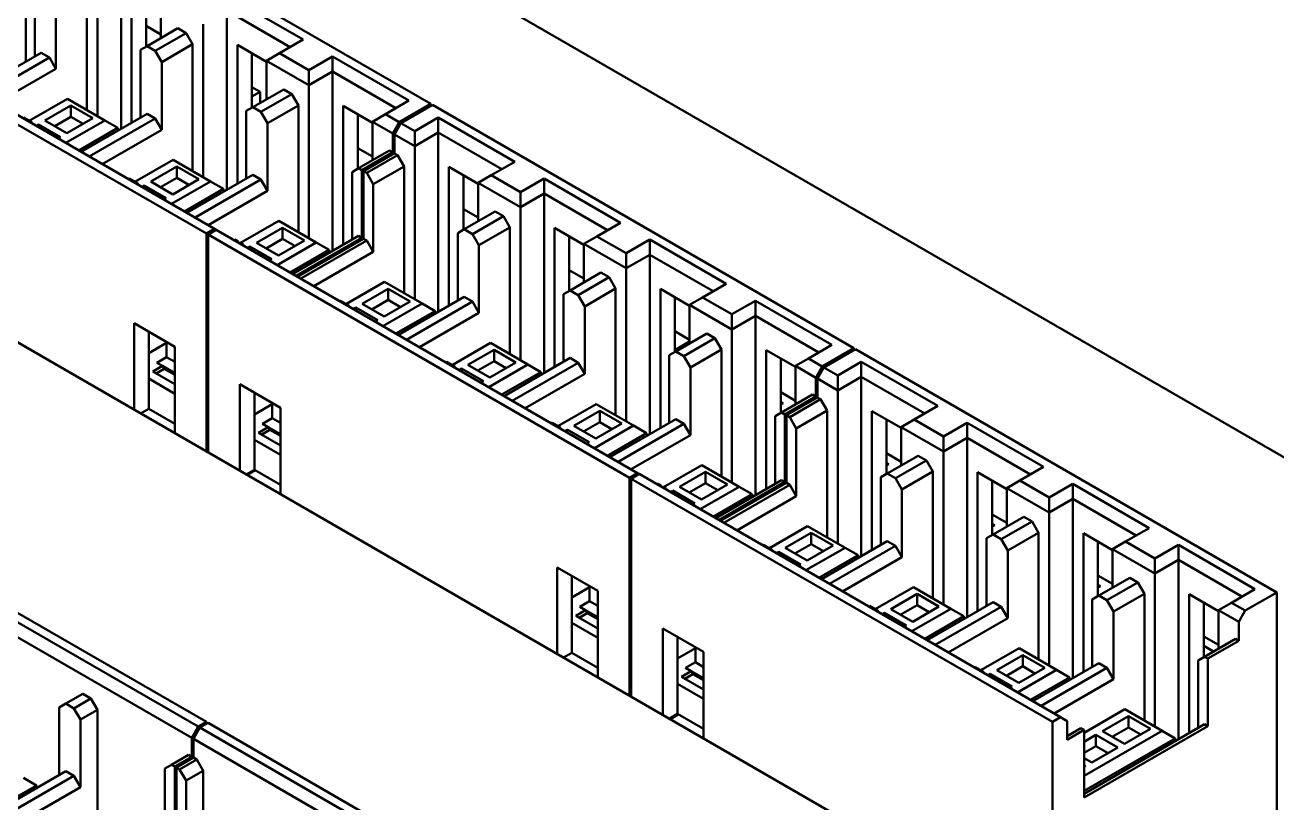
# Model space of a CAD drawing. Header units: millimetres. Extents: x 1021 to 2778, y -197 to 600.
# Drawn here: x 1664.9 to 1719.3, y 427.8 to 461.6 of the extents above; entities that cross this region are included whole.
import ezdxf

# ---------------------------------------------------------------- set-up
doc = ezdxf.new("R2010")
doc.units = ezdxf.units.MM
doc.header["$LTSCALE"] = 2
doc.layers.add('외형선(ISO)', color=7, linetype='Continuous', lineweight=50)

msp = doc.modelspace()

# ---------------------------------------------------------------- linework, layer by layer
at = {"layer": '외형선(ISO)'}
for p, q in [((1607.0537, 507.8347), (1769.6882, 413.9376)), ((1664.2586, 468.7653), (1682.5727, 458.1917)), ((1709.7256, 421.776), (1632.6509, 466.275)), ((1664.9657, 466.0709), (1664.9657, 460.0288)), ((1669.1023, 464.9074), (1669.1023, 457.1098)), ((1668.077, 464.3154), (1668.077, 457.661)), ((1672.8146, 452.5579), (1654.5005, 463.1315)), ((1673.1681, 452.762), (1654.8541, 463.3356)), ((1665.3546, 460.2534), (1665.3546, 463.1927)), ((1667.6174, 463.4377), (1667.6174, 457.9263)), ((1669.5619, 463.4173), (1669.5619, 457.3752)), ((1670.1983, 460.682), (1670.1983, 463.0499)), ((1666.2739, 462.662), (1666.2739, 459.7226)), ((1670.8347, 462.7233), (1670.8347, 461.0494)), ((1673.6985, 462.907), (1677.0219, 460.9882)), ((1676.4562, 460.6616), (1673.6985, 462.2538)), ((1673.6985, 462.2538), (1673.6985, 454.4562)), ((1670.1983, 461.5802), (1670.8347, 461.2127)), ((1671.5772, 461.4781), (1670.2337, 460.7024)), ((1671.9307, 461.274), (1671.5772, 461.4781)), ((1672.6732, 461.6618), (1672.6732, 455.0074)), ((1670.5872, 460.4983), (1671.9307, 461.274)), ((1671.9307, 461.274), (1672.2136, 460.7841)), ((1677.0219, 460.9882), (1675.9966, 460.3962)), ((1665.6375, 460.4167), (1662.7737, 458.7632)), ((1665.991, 460.2125), (1665.6375, 460.4167)), ((1670.2337, 460.7024), (1669.9508, 460.5391)), ((1669.9508, 457.5997), (1669.9508, 460.5391)), ((1670.2337, 460.7024), (1670.5872, 460.4983)), ((1670.8701, 460.0084), (1670.5872, 460.4983)), ((1672.2136, 460.7841), (1670.8701, 460.0084)), ((1672.2136, 460.7841), (1672.2136, 455.2727)), ((1674.1581, 460.7637), (1674.1581, 454.7216)), ((1674.1581, 460.7637), (1675.4309, 460.0288)), ((1674.7945, 458.0284), (1674.7945, 460.3962)), ((1675.4309, 460.0696), (1675.9966, 460.3962)), ((1675.9966, 460.3962), (1677.2694, 459.6614)), ((1663.1272, 458.5591), (1665.991, 460.2125)), ((1665.991, 460.2125), (1666.2739, 459.7226)), ((1670.8701, 460.0084), (1670.8701, 457.069)), ((1677.2694, 459.0082), (1675.4309, 460.0696)), ((1675.4309, 460.0696), (1675.4309, 458.3958)), ((1677.2694, 459.6614), (1678.2947, 460.2534)), ((1678.2947, 460.2534), (1681.6181, 458.3346)), ((1678.2947, 459.6002), (1678.2947, 460.2534)), ((1666.2739, 459.7226), (1663.6929, 458.2325)), ((1677.2694, 459.6614), (1677.2694, 459.0082)), ((1678.2947, 459.6002), (1677.2694, 459.0082)), ((1681.0524, 458.008), (1678.2947, 459.6002)), ((1678.2947, 459.6002), (1678.2947, 451.8026)), ((1674.7945, 458.9265), (1675.148, 458.7224)), ((1675.148, 458.7224), (1674.7945, 458.5183)), ((1676.1734, 458.8245), (1674.8299, 458.0488)), ((1675.148, 458.2325), (1675.148, 458.7224)), ((1676.5269, 458.6204), (1676.1734, 458.8245)), ((1677.2694, 459.0082), (1677.2694, 452.3537)), ((1666.7688, 458.4162), (1665.1071, 457.4569)), ((1668.3952, 457.4773), (1666.7688, 458.4162)), ((1675.1834, 457.8447), (1676.5269, 458.6204)), ((1676.5269, 458.6204), (1676.8097, 458.1305)), ((1681.6181, 458.3346), (1680.5928, 457.7426)), ((1682.5727, 458.1917), (1681.1938, 457.3956)), ((1681.2645, 457.3548), (1682.6434, 458.1509)), ((1682.5727, 458.11), (1682.5727, 458.1917)), ((1682.6434, 458.1509), (1700.9574, 447.5772)), ((1665.7966, 457.4671), (1666.9279, 458.1203)), ((1666.9279, 457.6304), (1666.2208, 457.2221)), ((1666.9279, 458.1203), (1667.8825, 457.5691)), ((1666.9279, 458.1203), (1666.9279, 457.6304)), ((1667.4583, 457.3242), (1666.9279, 457.6304)), ((1670.2337, 457.763), (1667.3699, 456.1096)), ((1670.5872, 457.5589), (1670.2337, 457.763)), ((1674.8299, 458.0488), (1674.547, 457.8855)), ((1674.547, 454.9461), (1674.547, 457.8855)), ((1674.8299, 458.0488), (1675.1834, 457.8447)), ((1675.4662, 457.3548), (1675.1834, 457.8447)), ((1676.8097, 458.1305), (1675.4662, 457.3548)), ((1676.8097, 458.1305), (1676.8097, 452.6191)), ((1678.7543, 458.11), (1678.7543, 452.068)), ((1678.7543, 458.11), (1680.0271, 457.3752)), ((1679.3907, 455.3748), (1679.3907, 457.7426)), ((1680.0271, 457.416), (1680.5928, 457.7426)), ((1680.5928, 457.7426), (1681.1938, 457.3956)), ((1665.2132, 457.3956), (1664.8596, 457.5997)), ((1665.1778, 457.3752), (1665.2132, 457.3956)), ((1665.2132, 457.3956), (1665.2486, 457.3344)), ((1665.4077, 457.2425), (1665.5137, 457.3038)), ((1665.5137, 457.3038), (1666.4683, 456.7526)), ((1665.5137, 457.3038), (1665.5137, 457.1813)), ((1666.7512, 456.9159), (1665.7966, 457.4671)), ((1666.6981, 456.4975), (1668.3952, 457.4773)), ((1667.8825, 457.5691), (1666.7512, 456.9159)), ((1668.9609, 457.1507), (1667.2638, 456.1709)), ((1667.7234, 455.9055), (1670.5872, 457.5589)), ((1670.8701, 457.069), (1668.2891, 455.5789)), ((1668.9609, 457.1507), (1668.3952, 457.4773)), ((1668.9609, 457.1507), (1668.9609, 457.0282)), ((1670.5872, 457.5589), (1670.8701, 457.069)), ((1675.4662, 457.3548), (1675.4662, 454.4154)), ((1680.911, 456.9057), (1680.0271, 457.416)), ((1680.0271, 457.416), (1680.0271, 455.7422)), ((1681.1938, 457.3956), (1680.911, 456.9057)), ((1680.9817, 456.8649), (1681.2645, 457.3548)), ((1681.2645, 457.3548), (1681.8656, 457.0078)), ((1681.8656, 457.0078), (1682.8909, 457.5997)), ((1682.8909, 457.5997), (1686.2143, 455.681)), ((1682.8909, 456.9465), (1682.8909, 457.5997)), ((1666.4683, 456.7526), (1666.3622, 456.6914)), ((1680.911, 456.0892), (1680.911, 456.9057)), ((1680.9817, 456.0484), (1680.9817, 456.8649)), ((1681.8656, 456.3546), (1680.9817, 456.8649)), ((1681.8656, 457.0078), (1681.8656, 456.3546)), ((1682.8909, 456.9465), (1681.8656, 456.3546)), ((1685.6486, 455.3544), (1682.8909, 456.9465)), ((1682.8909, 456.9465), (1682.8909, 449.149)), ((1679.3907, 456.2729), (1680.0271, 455.9055)), ((1680.7695, 456.1709), (1679.426, 455.3952)), ((1679.5675, 455.3135), (1680.911, 456.0892)), ((1680.9817, 456.0484), (1679.6382, 455.2727)), ((1680.911, 456.0892), (1680.7695, 456.1709)), ((1681.1231, 455.9667), (1680.9817, 456.0484)), ((1681.8656, 456.3546), (1681.8656, 449.7001)), ((1671.365, 455.7626), (1669.7033, 454.8032)), ((1670.3928, 454.8134), (1671.5241, 455.4666)), ((1672.9914, 454.8236), (1671.365, 455.7626)), ((1671.5241, 455.4666), (1672.4787, 454.9155)), ((1671.5241, 455.4666), (1671.5241, 454.9767)), ((1679.7796, 455.1911), (1681.1231, 455.9667)), ((1681.4059, 455.4768), (1680.0624, 454.7012)), ((1681.1231, 455.9667), (1681.4059, 455.4768)), ((1681.4059, 455.4768), (1681.4059, 449.9655)), ((1683.3505, 455.4564), (1683.3505, 449.4144)), ((1683.3505, 455.4564), (1684.6233, 454.7216)), ((1686.2143, 455.681), (1685.189, 455.089)), ((1669.4558, 454.9461), (1669.4205, 454.9257)), ((1669.8094, 454.742), (1669.4558, 454.9461)), ((1671.5241, 454.9767), (1670.817, 454.5685)), ((1672.4787, 454.9155), (1671.3473, 454.2623)), ((1672.0545, 454.6706), (1671.5241, 454.9767)), ((1674.8299, 455.1094), (1671.9661, 453.456)), ((1672.3196, 453.2519), (1675.1834, 454.9053)), ((1675.1834, 454.9053), (1674.8299, 455.1094)), ((1675.1834, 454.9053), (1675.4662, 454.4154)), ((1679.426, 455.3952), (1679.1432, 455.2319)), ((1679.1432, 452.2925), (1679.1432, 455.2319)), ((1679.426, 455.3952), (1679.5675, 455.3135)), ((1679.5675, 452.3742), (1679.5675, 455.3135)), ((1679.6382, 452.3333), (1679.6382, 455.2727)), ((1679.6382, 455.2727), (1679.7796, 455.1911)), ((1680.0624, 454.7012), (1679.7796, 455.1911)), ((1683.9869, 452.7212), (1683.9869, 455.089)), ((1684.6233, 454.7624), (1685.189, 455.089)), ((1685.189, 455.089), (1686.4618, 454.3542)), ((1686.4618, 454.3542), (1687.4871, 454.9461)), ((1687.4871, 454.9461), (1690.8105, 453.0274)), ((1687.4871, 454.2929), (1687.4871, 454.9461)), ((1669.774, 454.7216), (1669.8094, 454.742)), ((1669.8094, 454.742), (1669.8447, 454.6808)), ((1670.0038, 454.5889), (1670.1099, 454.6501)), ((1670.1099, 454.6501), (1671.0645, 454.099)), ((1670.1099, 454.6501), (1670.1099, 454.5277)), ((1671.3473, 454.2623), (1670.3928, 454.8134)), ((1671.2943, 453.8439), (1672.9914, 454.8236)), ((1673.5571, 454.4971), (1671.86, 453.5173)), ((1675.4662, 454.4154), (1672.8853, 452.9253)), ((1673.5571, 454.4971), (1672.9914, 454.8236)), ((1673.5571, 454.4971), (1673.5571, 454.3746)), ((1680.0624, 454.7012), (1680.0624, 451.7618)), ((1686.4618, 453.701), (1684.6233, 454.7624)), ((1684.6233, 454.7624), (1684.6233, 453.0886)), ((1686.4618, 454.3542), (1686.4618, 453.701)), ((1671.0645, 454.099), (1670.9584, 454.0378)), ((1687.4871, 454.2929), (1686.4618, 453.701)), ((1690.2448, 452.7008), (1687.4871, 454.2929)), ((1687.4871, 454.2929), (1687.4871, 446.4954)), ((1683.9869, 453.6193), (1684.6233, 453.2519)), ((1685.3657, 453.5173), (1684.0222, 452.7416)), ((1684.3758, 452.5375), (1685.7193, 453.3131)), ((1685.7193, 453.3131), (1685.3657, 453.5173)), ((1685.7193, 453.3131), (1686.0021, 452.8232)), ((1686.4618, 453.701), (1686.4618, 447.0465)), ((1673.1681, 452.762), (1672.8146, 452.5579)), ((1672.8853, 452.517), (1673.2389, 452.7212)), ((1673.2389, 452.7212), (1673.1681, 452.762)), ((1691.5529, 442.1475), (1673.2389, 452.7212)), ((1675.9612, 453.109), (1674.2995, 452.1496)), ((1674.9889, 452.1598), (1676.1203, 452.813)), ((1677.5876, 452.17), (1675.9612, 453.109)), ((1676.1203, 452.813), (1677.0749, 452.2619)), ((1676.1203, 452.813), (1676.1203, 452.3231)), ((1684.0222, 452.7416), (1683.7394, 452.5783)), ((1684.0222, 452.7416), (1684.3758, 452.5375)), ((1686.0021, 452.8232), (1684.6586, 452.0476)), ((1686.0021, 452.8232), (1686.0021, 447.3119)), ((1687.9467, 452.8028), (1687.9467, 446.7607)), ((1687.9467, 452.8028), (1689.2195, 452.068)), ((1690.8105, 453.0274), (1689.7852, 452.4354)), ((1672.8146, 443.0865), (1672.8146, 452.5579)), ((1691.1994, 441.9434), (1672.8853, 452.517)), ((1672.8853, 443.0457), (1672.8853, 452.517)), ((1674.052, 452.2925), (1674.0167, 452.2721)), ((1674.1935, 452.2109), (1674.052, 452.2925)), ((1674.1581, 452.1904), (1674.1935, 452.2109)), ((1674.1935, 452.17), (1674.1935, 452.2109)), ((1674.2642, 452.17), (1674.2288, 452.1496)), ((1674.4056, 452.0884), (1674.2642, 452.17)), ((1676.1203, 452.3231), (1675.4132, 451.9149)), ((1675.8905, 451.1902), (1677.5876, 452.17)), ((1677.0749, 452.2619), (1675.9435, 451.6087)), ((1676.6507, 452.0169), (1676.1203, 452.3231)), ((1679.426, 452.4558), (1676.5623, 450.8024)), ((1676.7037, 450.7208), (1679.5675, 452.3742)), ((1679.6382, 452.3333), (1676.7744, 450.6799)), ((1676.9158, 450.5983), (1679.7796, 452.2517)), ((1678.1533, 451.8434), (1677.5876, 452.17)), ((1679.5675, 452.3742), (1679.426, 452.4558)), ((1679.7796, 452.2517), (1679.6382, 452.3333)), ((1679.7796, 452.2517), (1680.0624, 451.7618)), ((1683.7394, 449.6389), (1683.7394, 452.5783)), ((1684.6586, 452.0476), (1684.3758, 452.5375)), ((1688.5831, 450.0676), (1688.5831, 452.4354)), ((1689.2195, 452.1088), (1689.7852, 452.4354)), ((1689.7852, 452.4354), (1691.058, 451.7006)), ((1691.058, 451.7006), (1692.0833, 452.2925)), ((1692.0833, 452.2925), (1695.4067, 450.3737)), ((1692.0833, 451.6393), (1692.0833, 452.2925)), ((1674.3702, 452.068), (1674.4056, 452.0884)), ((1674.4056, 452.0884), (1674.4409, 452.0271)), ((1674.6, 451.9353), (1674.7061, 451.9965)), ((1674.7061, 451.9965), (1675.6607, 451.4454)), ((1674.7061, 451.9965), (1674.7061, 451.8741)), ((1675.9435, 451.6087), (1674.9889, 452.1598)), ((1678.1533, 451.8434), (1676.4562, 450.8636)), ((1680.0624, 451.7618), (1677.4815, 450.2717)), ((1678.1533, 451.8434), (1678.1533, 451.721)), ((1684.6586, 452.0476), (1684.6586, 449.1082)), ((1691.058, 451.0474), (1689.2195, 452.1088)), ((1689.2195, 452.1088), (1689.2195, 450.435)), ((1691.058, 451.7006), (1691.058, 451.0474)), ((1692.0833, 451.6393), (1691.058, 451.0474)), ((1694.841, 450.0471), (1692.0833, 451.6393)), ((1692.0833, 451.6393), (1692.0833, 443.8418)), ((1675.6607, 451.4454), (1675.5546, 451.3842)), ((1688.5831, 450.9657), (1689.2195, 450.5983)), ((1689.9619, 450.8636), (1688.6184, 450.088)), ((1688.972, 449.8838), (1690.3155, 450.6595)), ((1690.3155, 450.6595), (1689.9619, 450.8636)), ((1690.3155, 450.6595), (1690.5983, 450.1696)), ((1691.058, 451.0474), (1691.058, 444.3929)), ((1680.5574, 450.4554), (1678.8957, 449.496)), ((1679.5851, 449.5062), (1680.7165, 450.1594)), ((1682.1838, 449.5164), (1680.5574, 450.4554)), ((1680.7165, 450.1594), (1681.6711, 449.6083)), ((1680.7165, 450.1594), (1680.7165, 449.6695)), ((1688.6184, 450.088), (1688.3356, 449.9247)), ((1688.6184, 450.088), (1688.972, 449.8838)), ((1690.5983, 450.1696), (1689.2548, 449.3939)), ((1690.5983, 450.1696), (1690.5983, 444.6583)), ((1692.5429, 450.1492), (1692.5429, 444.1071)), ((1692.5429, 450.1492), (1693.8157, 449.4144)), ((1695.4067, 450.3737), (1694.3814, 449.7818)), ((1678.6482, 449.6389), (1678.6129, 449.6185)), ((1679.0018, 449.4348), (1678.6482, 449.6389)), ((1680.5397, 448.9551), (1679.5851, 449.5062)), ((1680.7165, 449.6695), (1680.0094, 449.2613)), ((1680.4867, 448.5366), (1682.1838, 449.5164)), ((1681.6711, 449.6083), (1680.5397, 448.9551)), ((1681.2468, 449.3633), (1680.7165, 449.6695)), ((1684.0222, 449.8022), (1681.1585, 448.1488)), ((1681.512, 447.9447), (1684.3758, 449.5981)), ((1682.7494, 449.1898), (1682.1838, 449.5164)), ((1684.3758, 449.5981), (1684.0222, 449.8022)), ((1684.3758, 449.5981), (1684.6586, 449.1082)), ((1688.3356, 446.9853), (1688.3356, 449.9247)), ((1689.2548, 449.3939), (1688.972, 449.8838)), ((1693.1793, 447.4139), (1693.1793, 449.7818)), ((1693.8157, 449.4552), (1694.3814, 449.7818)), ((1695.6541, 448.3937), (1693.8157, 449.4552)), ((1693.8157, 449.4552), (1693.8157, 447.7814)), ((1694.3814, 449.7818), (1695.6541, 449.0469)), ((1695.6541, 449.0469), (1696.6794, 449.6389)), ((1696.6794, 449.6389), (1700.0029, 447.7201)), ((1696.6794, 448.9857), (1696.6794, 449.6389)), ((1678.9664, 449.4144), (1679.0018, 449.4348)), ((1679.0018, 449.4348), (1679.0371, 449.3735)), ((1679.1962, 449.2817), (1679.3023, 449.3429)), ((1679.3023, 449.3429), (1680.2569, 448.7918)), ((1679.3023, 449.3429), (1679.3023, 449.2204)), ((1682.7494, 449.1898), (1681.0524, 448.21)), ((1684.6586, 449.1082), (1682.0777, 447.6181)), ((1682.7494, 449.1898), (1682.7494, 449.0673)), ((1689.2548, 449.3939), (1689.2548, 446.4546)), ((1695.6541, 449.0469), (1695.6541, 448.3937)), ((1696.6794, 448.9857), (1695.6541, 448.3937)), ((1699.4372, 447.3935), (1696.6794, 448.9857)), ((1696.6794, 448.9857), (1696.6794, 441.1882)), ((1669.668, 444.9032), (1669.668, 448.6591)), ((1669.668, 448.6591), (1671.4357, 447.6385)), ((1680.2569, 448.7918), (1680.1508, 448.7305)), ((1695.6541, 448.3937), (1695.6541, 441.7393)), ((1670.3044, 448.2917), (1670.3044, 446.2504)), ((1671.0822, 447.8426), (1671.0822, 447.1894)), ((1693.1793, 448.3121), (1693.8157, 447.9447)), ((1693.8157, 447.863), (1693.1793, 447.4956)), ((1694.5581, 448.21), (1693.2146, 447.4344)), ((1693.5682, 447.2302), (1694.9117, 448.0059)), ((1694.9117, 448.0059), (1694.5581, 448.21)), ((1694.9117, 448.0059), (1695.1945, 447.516)), ((1671.0822, 447.8018), (1670.3044, 447.3527)), ((1671.4357, 447.6385), (1671.4357, 443.8826)), ((1685.1536, 447.8018), (1683.4919, 446.8424)), ((1684.1813, 446.8526), (1685.3127, 447.5058)), ((1686.78, 446.8628), (1685.1536, 447.8018)), ((1685.3127, 447.5058), (1686.2673, 446.9547)), ((1685.3127, 447.5058), (1685.3127, 447.0159)), ((1693.2146, 447.4344), (1692.9318, 447.2711)), ((1692.9318, 444.3317), (1692.9318, 447.2711)), ((1693.2146, 447.4344), (1693.5682, 447.2302)), ((1695.1945, 447.516), (1693.851, 446.7403)), ((1695.1945, 447.516), (1695.1945, 442.0047)), ((1697.1391, 447.4956), (1697.1391, 441.4535)), ((1697.1391, 447.4956), (1698.4119, 446.7607)), ((1700.0029, 447.7201), (1698.9775, 447.1282)), ((1700.9574, 447.5772), (1699.5786, 446.7812)), ((1699.6493, 446.7403), (1701.0282, 447.5364)), ((1700.9574, 447.4956), (1700.9574, 447.5772)), ((1701.0282, 447.5364), (1719.3422, 436.9628)), ((1670.4811, 446.5566), (1670.9054, 446.8016)), ((1671.0822, 447.1894), (1670.6579, 446.9445)), ((1670.9054, 446.8016), (1670.6579, 446.9445)), ((1671.4357, 446.4954), (1670.9054, 446.8016)), ((1670.9054, 446.8016), (1670.9761, 446.6791)), ((1671.0822, 447.1894), (1671.4357, 446.9853)), ((1683.2444, 446.9853), (1683.2091, 446.9649)), ((1683.598, 446.7812), (1683.2444, 446.9853)), ((1683.5626, 446.7607), (1683.598, 446.7812)), ((1683.598, 446.7812), (1683.6333, 446.7199)), ((1685.1359, 446.3015), (1684.1813, 446.8526)), ((1685.3127, 447.0159), (1684.6056, 446.6077)), ((1685.0829, 445.883), (1686.78, 446.8628)), ((1686.2673, 446.9547), (1685.1359, 446.3015)), ((1685.843, 446.7097), (1685.3127, 447.0159)), ((1688.6184, 447.1486), (1685.7546, 445.4952)), ((1686.1082, 445.2911), (1688.972, 446.9445)), ((1687.3456, 446.5362), (1686.78, 446.8628)), ((1688.972, 446.9445), (1688.6184, 447.1486)), ((1688.972, 446.9445), (1689.2548, 446.4546)), ((1693.851, 446.7403), (1693.5682, 447.2302)), ((1693.851, 446.7403), (1693.851, 443.8009)), ((1697.7755, 444.7603), (1697.7755, 447.1282)), ((1698.4119, 446.8016), (1698.9775, 447.1282)), ((1699.2957, 446.2913), (1698.4119, 446.8016)), ((1698.4119, 446.8016), (1698.4119, 445.1278)), ((1698.9775, 447.1282), (1699.5786, 446.7812)), ((1699.5786, 446.7812), (1699.2957, 446.2913)), ((1699.3665, 446.2504), (1699.6493, 446.7403)), ((1699.6493, 446.7403), (1700.2503, 446.3933)), ((1700.2503, 446.3933), (1701.2756, 446.9853)), ((1701.2756, 446.9853), (1704.599, 445.0665)), ((1701.2756, 446.3321), (1701.2756, 446.9853)), ((1670.3044, 446.2504), (1671.4357, 445.5972)), ((1670.3044, 446.2504), (1670.3044, 444.944)), ((1671.4357, 446.0055), (1670.4811, 446.5566)), ((1670.9761, 446.6791), (1670.6226, 446.475)), ((1671.4357, 446.4137), (1670.9761, 446.6791)), ((1683.7924, 446.6281), (1683.8985, 446.6893)), ((1683.8985, 446.6893), (1684.8531, 446.1382)), ((1683.8985, 446.6893), (1683.8985, 446.5668)), ((1687.3456, 446.5362), (1685.6486, 445.5564)), ((1689.2548, 446.4546), (1686.6739, 444.9645)), ((1687.3456, 446.5362), (1687.3456, 446.4137)), ((1699.2957, 445.4748), (1699.2957, 446.2913)), ((1699.3665, 445.4339), (1699.3665, 446.2504)), ((1700.2503, 445.7401), (1699.3665, 446.2504)), ((1700.2503, 446.3933), (1700.2503, 445.7401)), ((1701.2756, 446.3321), (1700.2503, 445.7401)), ((1704.0334, 444.7399), (1701.2756, 446.3321)), ((1701.2756, 446.3321), (1701.2756, 438.5345)), ((1674.2642, 442.2496), (1674.2642, 446.0055)), ((1674.2642, 446.0055), (1676.0319, 444.9849)), ((1674.9006, 445.6381), (1674.9006, 443.5968)), ((1684.8531, 446.1382), (1684.747, 446.0769)), ((1697.7755, 445.6585), (1698.4119, 445.2911)), ((1700.2503, 445.7401), (1700.2503, 439.0857)), ((1675.6784, 445.1482), (1674.9006, 444.6991)), ((1675.6784, 445.189), (1675.6784, 444.5358)), ((1689.7498, 445.1482), (1688.0881, 444.1888)), ((1691.3761, 444.2092), (1689.7498, 445.1482)), ((1697.7755, 445.2502), (1697.8815, 445.189)), ((1697.8815, 445.189), (1697.7755, 445.1278)), ((1699.1543, 445.5564), (1697.8108, 444.7807)), ((1697.9522, 444.6991), (1699.2957, 445.4748)), ((1699.3665, 445.4339), (1698.023, 444.6583)), ((1698.1644, 444.5766), (1699.5079, 445.3523)), ((1699.2957, 445.4748), (1699.1543, 445.5564)), ((1699.5079, 445.3523), (1699.3665, 445.4339)), ((1699.5079, 445.3523), (1699.7907, 444.8624)), ((1670.3044, 444.944), (1669.9508, 444.7399)), ((1670.3044, 444.944), (1671.4357, 444.2908)), ((1676.0319, 444.9849), (1676.0319, 441.229)), ((1688.7775, 444.199), (1689.9089, 444.8522)), ((1689.9089, 444.8522), (1690.8635, 444.3011)), ((1689.9089, 444.8522), (1689.9089, 444.3623)), ((1697.8108, 444.7807), (1697.528, 444.6174)), ((1697.528, 441.6781), (1697.528, 444.6174)), ((1697.8108, 444.7807), (1697.9522, 444.6991)), ((1697.9522, 441.7597), (1697.9522, 444.6991)), ((1698.023, 441.7189), (1698.023, 444.6583)), ((1698.023, 444.6583), (1698.1644, 444.5766)), ((1698.4472, 444.0867), (1698.1644, 444.5766)), ((1699.7907, 444.8624), (1698.4472, 444.0867)), ((1699.7907, 444.8624), (1699.7907, 439.351)), ((1701.7353, 444.842), (1701.7353, 438.7999)), ((1701.7353, 444.842), (1703.0081, 444.1071)), ((1704.599, 445.0665), (1703.5737, 444.4746)), ((1675.0773, 443.903), (1675.5016, 444.148)), ((1675.5723, 444.0255), (1675.2188, 443.8214)), ((1675.6784, 444.5358), (1675.2541, 444.2908)), ((1675.5016, 444.148), (1675.2541, 444.2908)), ((1676.0319, 443.8418), (1675.5016, 444.148)), ((1675.5016, 444.148), (1675.5723, 444.0255)), ((1676.0319, 443.7601), (1675.5723, 444.0255)), ((1675.6784, 444.5358), (1676.0319, 444.3317)), ((1687.8406, 444.3317), (1687.8053, 444.3113)), ((1688.1942, 444.1275), (1687.8406, 444.3317)), ((1688.1588, 444.1071), (1688.1942, 444.1275)), ((1688.1942, 444.1275), (1688.2295, 444.0663)), ((1688.3886, 443.9745), (1688.4947, 444.0357)), ((1688.4947, 444.0357), (1689.4493, 443.4846)), ((1688.4947, 444.0357), (1688.4947, 443.9132)), ((1689.7321, 443.6479), (1688.7775, 444.199)), ((1689.9089, 444.3623), (1689.2018, 443.954)), ((1689.6791, 443.2294), (1691.3761, 444.2092)), ((1690.8635, 444.3011), (1689.7321, 443.6479)), ((1690.4392, 444.0561), (1689.9089, 444.3623)), ((1693.2146, 444.495), (1690.3508, 442.8416)), ((1690.7044, 442.6374), (1693.5682, 444.2908)), ((1691.9418, 443.8826), (1691.3761, 444.2092)), ((1693.5682, 444.2908), (1693.2146, 444.495)), ((1693.5682, 444.2908), (1693.851, 443.8009)), ((1698.4472, 444.0867), (1698.4472, 441.1473)), ((1702.3717, 442.1067), (1702.3717, 444.4746)), ((1703.0081, 444.148), (1703.5737, 444.4746)), ((1704.8465, 443.0865), (1703.0081, 444.148)), ((1703.0081, 444.148), (1703.0081, 442.4741)), ((1703.5737, 444.4746), (1704.8465, 443.7397)), ((1704.8465, 443.7397), (1705.8718, 444.3317)), ((1705.8718, 444.3317), (1709.1952, 442.4129)), ((1705.8718, 443.6785), (1705.8718, 444.3317)), ((1674.9006, 443.5968), (1676.0319, 442.9436)), ((1674.9006, 443.5968), (1674.9006, 442.2904)), ((1676.0319, 443.3519), (1675.0773, 443.903)), ((1689.4493, 443.4846), (1689.3432, 443.4233)), ((1691.9418, 443.8826), (1690.2448, 442.9028)), ((1693.851, 443.8009), (1691.2701, 442.3108)), ((1691.9418, 443.8826), (1691.9418, 443.7601)), ((1704.8465, 443.7397), (1704.8465, 443.0865)), ((1705.8718, 443.6785), (1704.8465, 443.0865)), ((1708.6296, 442.0863), (1705.8718, 443.6785)), ((1705.8718, 443.6785), (1705.8718, 435.8809)), ((1702.3717, 443.0049), (1703.0081, 442.6374)), ((1704.8465, 443.0865), (1704.8465, 436.4321)), ((1694.346, 442.4946), (1692.6843, 441.5352)), ((1695.9723, 441.5556), (1694.346, 442.4946)), ((1702.3717, 442.5966), (1702.4777, 442.5354)), ((1702.4777, 442.5354), (1702.3717, 442.4741)), ((1703.7505, 442.9028), (1702.407, 442.1271)), ((1702.7606, 441.923), (1704.1041, 442.6987)), ((1704.1041, 442.6987), (1703.7505, 442.9028)), ((1704.1041, 442.6987), (1704.3869, 442.2088)), ((1709.1952, 442.4129), (1708.1699, 441.8209)), ((1654.5005, 441.9026), (1672.8146, 431.329)), ((1674.9006, 442.2904), (1674.547, 442.0863)), ((1674.5824, 442.0659), (1674.9359, 442.27)), ((1674.9006, 442.2904), (1676.0319, 441.6372)), ((1691.5529, 442.1475), (1691.1994, 441.9434)), ((1691.1994, 432.4721), (1691.1994, 441.9434)), ((1691.2701, 441.9026), (1691.6236, 442.1067)), ((1709.5841, 431.329), (1691.2701, 441.9026)), ((1691.2701, 432.4312), (1691.2701, 441.9026)), ((1691.6236, 442.1067), (1691.5529, 442.1475)), ((1709.9377, 431.5331), (1691.6236, 442.1067)), ((1693.3737, 441.5454), (1694.5051, 442.1986)), ((1694.5051, 442.1986), (1695.4597, 441.6474)), ((1694.5051, 442.1986), (1694.5051, 441.7087)), ((1697.8108, 441.8414), (1694.947, 440.1879)), ((1697.9522, 441.7597), (1697.8108, 441.8414)), ((1702.407, 442.1271), (1702.1242, 441.9638)), ((1702.1242, 439.0244), (1702.1242, 441.9638)), ((1702.407, 442.1271), (1702.7606, 441.923)), ((1703.0434, 441.4331), (1702.7606, 441.923)), ((1704.3869, 442.2088), (1703.0434, 441.4331)), ((1704.3869, 442.2088), (1704.3869, 436.6974)), ((1706.3315, 442.1884), (1706.3315, 436.1463)), ((1706.3315, 442.1884), (1707.6042, 441.4535)), ((1654.147, 441.6985), (1672.461, 431.1248)), ((1692.4368, 441.6781), (1692.4015, 441.6576)), ((1692.5782, 441.5964), (1692.4368, 441.6781)), ((1692.5429, 441.576), (1692.5782, 441.5964)), ((1692.5782, 441.5556), (1692.5782, 441.5964)), ((1692.6489, 441.5556), (1692.6136, 441.5352)), ((1692.7904, 441.4739), (1692.6489, 441.5556)), ((1692.755, 441.4535), (1692.7904, 441.4739)), ((1692.7904, 441.4739), (1692.8257, 441.4127)), ((1692.9848, 441.3208), (1693.0909, 441.3821)), ((1693.0909, 441.3821), (1694.0455, 440.8309)), ((1693.0909, 441.3821), (1693.0909, 441.2596)), ((1694.3283, 440.9942), (1693.3737, 441.5454)), ((1694.5051, 441.7087), (1693.798, 441.3004)), ((1694.2753, 440.5758), (1695.9723, 441.5556)), ((1695.4597, 441.6474), (1694.3283, 440.9942)), ((1695.0354, 441.4025), (1694.5051, 441.7087)), ((1695.0885, 440.1063), (1697.9522, 441.7597)), ((1698.023, 441.7189), (1695.1592, 440.0655)), ((1695.3006, 439.9838), (1698.1644, 441.6372)), ((1696.538, 441.229), (1695.9723, 441.5556)), ((1698.1644, 441.6372), (1698.023, 441.7189)), ((1698.1644, 441.6372), (1698.4472, 441.1473)), ((1703.0434, 441.4331), (1703.0434, 438.4937)), ((1706.9679, 439.4531), (1706.9679, 441.8209)), ((1707.6042, 441.4943), (1708.1699, 441.8209)), ((1709.4427, 440.4329), (1707.6042, 441.4943)), ((1707.6042, 441.4943), (1707.6042, 439.8205)), ((1708.1699, 441.8209), (1709.4427, 441.0861)), ((1709.4427, 441.0861), (1710.468, 441.6781)), ((1710.468, 441.6781), (1713.7914, 439.7593)), ((1710.468, 441.0249), (1710.468, 441.6781)), ((1672.1782, 430.6349), (1653.8641, 441.2086)), ((1694.0455, 440.8309), (1693.9394, 440.7697)), ((1696.538, 441.229), (1694.841, 440.2492)), ((1698.4472, 441.1473), (1695.8663, 439.6572)), ((1696.538, 441.229), (1696.538, 441.1065)), ((1709.4427, 441.0861), (1709.4427, 440.4329)), ((1710.468, 441.0249), (1709.4427, 440.4329)), ((1713.2257, 439.4327), (1710.468, 441.0249)), ((1710.468, 441.0249), (1710.468, 433.2273)), ((1706.9679, 440.3512), (1707.6042, 439.9838)), ((1708.3467, 440.2492), (1707.0032, 439.4735)), ((1708.7003, 440.0451), (1708.3467, 440.2492)), ((1709.4427, 440.4329), (1709.4427, 433.7785)), ((1698.9422, 439.8409), (1697.2805, 438.8816)), ((1700.5685, 438.902), (1698.9422, 439.8409)), ((1706.9679, 439.943), (1707.0739, 439.8818)), ((1707.0739, 439.8818), (1706.9679, 439.8205)), ((1707.3568, 439.2694), (1708.7003, 440.0451)), ((1708.7003, 440.0451), (1708.9831, 439.5552)), ((1713.7914, 439.7593), (1712.7661, 439.1673)), ((1697.9699, 438.8918), (1699.1013, 439.545)), ((1699.1013, 439.545), (1700.0559, 438.9938)), ((1699.1013, 439.545), (1699.1013, 439.0551)), ((1702.407, 439.1877), (1699.5432, 437.5343)), ((1702.7606, 438.9836), (1702.407, 439.1877)), ((1707.0032, 439.4735), (1706.7204, 439.3102)), ((1706.7204, 436.3708), (1706.7204, 439.3102)), ((1707.0032, 439.4735), (1707.3568, 439.2694)), ((1707.6396, 438.7795), (1707.3568, 439.2694)), ((1708.9831, 439.5552), (1707.6396, 438.7795)), ((1708.9831, 439.5552), (1708.9831, 434.0438)), ((1710.9277, 439.5348), (1710.9277, 433.4927)), ((1710.9277, 439.5348), (1712.2004, 438.7999)), ((1711.564, 436.7995), (1711.564, 439.1673)), ((1712.2004, 438.8407), (1712.7661, 439.1673)), ((1712.7661, 439.1673), (1714.0389, 438.4325)), ((1697.033, 439.0244), (1696.9976, 439.004)), ((1697.3866, 438.8203), (1697.033, 439.0244)), ((1697.3512, 438.7999), (1697.3866, 438.8203)), ((1697.3866, 438.8203), (1697.4219, 438.7591)), ((1697.581, 438.6672), (1697.6871, 438.7285)), ((1697.6871, 438.7285), (1698.6417, 438.1773)), ((1697.6871, 438.7285), (1697.6871, 438.606)), ((1698.9245, 438.3406), (1697.9699, 438.8918)), ((1699.1013, 439.0551), (1698.3942, 438.6468)), ((1698.8715, 437.9222), (1700.5685, 438.902)), ((1700.0559, 438.9938), (1698.9245, 438.3406)), ((1699.6316, 438.7489), (1699.1013, 439.0551)), ((1701.1342, 438.5754), (1699.4372, 437.5956)), ((1699.8968, 437.3302), (1702.7606, 438.9836)), ((1701.1342, 438.5754), (1700.5685, 438.902)), ((1701.1342, 438.5754), (1701.1342, 438.4529)), ((1702.7606, 438.9836), (1703.0434, 438.4937)), ((1707.6396, 438.7795), (1707.6396, 435.8401)), ((1714.0389, 437.7793), (1712.2004, 438.8407)), ((1712.2004, 438.8407), (1712.2004, 437.1669)), ((1714.0389, 438.4325), (1715.0642, 439.0244)), ((1715.0642, 439.0244), (1718.3876, 437.1057)), ((1715.0642, 438.3712), (1715.0642, 439.0244)), ((1688.0527, 434.2888), (1688.0527, 438.0446)), ((1688.0527, 438.0446), (1689.8205, 437.024)), ((1698.6417, 438.1773), (1698.5356, 438.1161)), ((1703.0434, 438.4937), (1700.4625, 437.0036)), ((1714.0389, 438.4325), (1714.0389, 437.7793)), ((1715.0642, 438.3712), (1714.0389, 437.7793)), ((1717.8219, 436.7791), (1715.0642, 438.3712)), ((1715.0642, 438.3712), (1715.0642, 430.5737)), ((1688.6891, 437.6772), (1688.6891, 435.636)), ((1711.564, 437.6976), (1712.2004, 437.3302)), ((1712.9429, 437.5956), (1711.5994, 436.8199)), ((1713.2965, 437.3914), (1712.9429, 437.5956)), ((1714.0389, 437.7793), (1714.0389, 431.1248)), ((1689.467, 437.1873), (1688.6891, 436.7383)), ((1689.467, 437.2281), (1689.467, 436.575)), ((1689.8205, 437.024), (1689.8205, 433.2681)), ((1703.5384, 437.1873), (1701.8767, 436.2279)), ((1705.1647, 436.2484), (1703.5384, 437.1873)), ((1711.564, 437.2894), (1711.6701, 437.2281)), ((1711.6701, 437.2281), (1711.564, 437.1669)), ((1711.953, 436.6158), (1713.2965, 437.3914)), ((1713.2965, 437.3914), (1713.5793, 436.9015)), ((1718.3876, 437.1057), (1717.3623, 436.5137)), ((1719.3422, 436.9628), (1717.9634, 436.1667)), ((1719.3422, 427.3281), (1719.3422, 436.9628)), ((1689.467, 436.575), (1689.0427, 436.33)), ((1689.467, 436.575), (1689.8205, 436.3708)), ((1702.5661, 436.2381), (1703.6975, 436.8913)), ((1703.6975, 436.4014), (1702.9904, 435.9932)), ((1703.6975, 436.8913), (1704.6521, 436.3402)), ((1703.6975, 436.8913), (1703.6975, 436.4014)), ((1704.2278, 436.0953), (1703.6975, 436.4014)), ((1707.0032, 436.5341), (1704.1394, 434.8807)), ((1707.3568, 436.33), (1707.0032, 436.5341)), ((1711.5994, 436.8199), (1711.3166, 436.6566)), ((1711.3166, 433.7172), (1711.3166, 436.6566)), ((1711.5994, 436.8199), (1711.953, 436.6158)), ((1712.2358, 436.1259), (1711.953, 436.6158)), ((1713.5793, 436.9015), (1712.2358, 436.1259)), ((1713.5793, 436.9015), (1713.5793, 431.3902)), ((1715.5238, 436.8811), (1715.5238, 430.8391)), ((1715.5238, 436.8811), (1716.7966, 436.1463)), ((1716.1602, 434.1459), (1716.1602, 436.5137)), ((1716.7966, 436.1871), (1717.3623, 436.5137)), ((1717.3623, 436.5137), (1717.9634, 436.1667)), ((1688.8659, 435.9422), (1689.2902, 436.1871)), ((1689.8205, 435.391), (1688.8659, 435.9422)), ((1689.3609, 436.0646), (1689.0073, 435.8605)), ((1689.2902, 436.1871), (1689.0427, 436.33)), ((1689.8205, 435.8809), (1689.2902, 436.1871)), ((1689.2902, 436.1871), (1689.3609, 436.0646)), ((1689.8205, 435.7993), (1689.3609, 436.0646)), ((1701.6292, 436.3708), (1701.5938, 436.3504)), ((1701.9828, 436.1667), (1701.6292, 436.3708)), ((1701.9474, 436.1463), (1701.9828, 436.1667)), ((1701.9828, 436.1667), (1702.0181, 436.1055)), ((1702.1772, 436.0136), (1702.2833, 436.0748)), ((1702.2833, 436.0748), (1703.2379, 435.5237)), ((1702.2833, 436.0748), (1702.2833, 435.9524)), ((1703.5207, 435.687), (1702.5661, 436.2381)), ((1703.4677, 435.2686), (1705.1647, 436.2484)), ((1704.6521, 436.3402), (1703.5207, 435.687)), ((1705.7304, 435.9218), (1704.0334, 434.942)), ((1704.493, 434.6766), (1707.3568, 436.33)), ((1707.6396, 435.8401), (1705.0587, 434.35)), ((1705.7304, 435.9218), (1705.1647, 436.2484)), ((1705.7304, 435.9218), (1705.7304, 435.7993)), ((1707.3568, 436.33), (1707.6396, 435.8401)), ((1712.2358, 436.1259), (1712.2358, 433.1865)), ((1717.6805, 435.6768), (1716.7966, 436.1871)), ((1716.7966, 436.1871), (1716.7966, 434.5133)), ((1717.9634, 436.1667), (1717.6805, 435.6768)), ((1688.6891, 435.636), (1689.8205, 434.9828)), ((1688.6891, 435.636), (1688.6891, 434.3296)), ((1692.6489, 431.6351), (1692.6489, 435.391)), ((1692.6489, 435.391), (1694.4167, 434.3704)), ((1703.2379, 435.5237), (1703.1318, 435.4625)), ((1717.6805, 434.8603), (1717.6805, 435.6768)), ((1693.2853, 435.0236), (1693.2853, 432.9824)), ((1716.1602, 435.044), (1716.7966, 434.6766)), ((1717.5391, 434.942), (1716.1956, 434.1663)), ((1716.337, 434.0846), (1717.6805, 434.8603)), ((1717.6805, 434.8603), (1717.5391, 434.942)), ((1688.6891, 434.3296), (1688.3356, 434.1255)), ((1688.6891, 434.3296), (1689.8205, 433.6764)), ((1694.0632, 434.5337), (1693.2853, 434.0846)), ((1694.0632, 434.5745), (1694.0632, 433.9213)), ((1694.4167, 434.3704), (1694.4167, 430.6145)), ((1708.1346, 434.5337), (1706.4729, 433.5743)), ((1707.1623, 433.5845), (1708.2937, 434.2377)), ((1709.7609, 433.5947), (1708.1346, 434.5337)), ((1708.2937, 434.2377), (1709.2483, 433.6866)), ((1708.2937, 434.2377), (1708.2937, 433.7478)), ((1716.1602, 434.6358), (1716.5845, 434.3908)), ((1694.0632, 433.9213), (1693.6389, 433.6764)), ((1693.8864, 433.5335), (1693.6389, 433.6764)), ((1694.0632, 433.9213), (1694.4167, 433.7172)), ((1706.2254, 433.7172), (1706.19, 433.6968)), ((1706.5789, 433.5131), (1706.2254, 433.7172)), ((1708.2937, 433.7478), (1707.5866, 433.3396)), ((1709.2483, 433.6866), (1708.1169, 433.0334)), ((1708.824, 433.4416), (1708.2937, 433.7478)), ((1711.5994, 433.8805), (1708.7356, 432.2271)), ((1709.0892, 432.023), (1711.953, 433.6764)), ((1711.953, 433.6764), (1711.5994, 433.8805)), ((1711.953, 433.6764), (1712.2358, 433.1865)), ((1716.1956, 434.1663), (1715.9128, 434.003)), ((1715.9128, 431.0636), (1715.9128, 434.003)), ((1716.1956, 434.1663), (1716.337, 434.0846)), ((1716.337, 431.1452), (1716.337, 434.0846)), ((1693.4621, 433.2886), (1693.8864, 433.5335)), ((1694.4167, 432.7374), (1693.4621, 433.2886)), ((1693.9571, 433.411), (1693.6035, 433.2069)), ((1694.4167, 433.2273), (1693.8864, 433.5335)), ((1693.8864, 433.5335), (1693.9571, 433.411)), ((1694.4167, 433.1457), (1693.9571, 433.411)), ((1706.5436, 433.4927), (1706.5789, 433.5131)), ((1706.5789, 433.5131), (1706.6143, 433.4519)), ((1706.7734, 433.36), (1706.8795, 433.4212)), ((1706.8795, 433.4212), (1707.8341, 432.8701)), ((1706.8795, 433.4212), (1706.8795, 433.2988)), ((1708.1169, 433.0334), (1707.1623, 433.5845)), ((1708.0639, 432.6149), (1709.7609, 433.5947)), ((1710.3266, 433.2681), (1708.6296, 432.2883)), ((1712.2358, 433.1865), (1709.6549, 431.6964)), ((1710.3266, 433.2681), (1709.7609, 433.5947)), ((1710.3266, 433.2681), (1710.3266, 433.1457)), ((1693.2853, 432.9824), (1694.4167, 432.3292)), ((1693.2853, 432.9824), (1693.2853, 431.676)), ((1707.8341, 432.8701), (1707.728, 432.8089)), ((1666.6981, 432.125), (1666.4153, 431.9617)), ((1667.4406, 432.5537), (1666.6981, 432.125)), ((1666.6981, 432.125), (1667.0517, 431.9209)), ((1667.0517, 431.9209), (1667.7941, 432.3496)), ((1667.7941, 432.3496), (1667.4406, 432.5537)), ((1667.7941, 432.3496), (1668.077, 431.8597)), ((1666.4153, 429.0224), (1666.4153, 431.9617)), ((1667.3345, 431.431), (1667.0517, 431.9209)), ((1668.077, 431.8597), (1667.3345, 431.431)), ((1668.077, 431.8597), (1668.077, 427.0424)), ((1693.2853, 431.676), (1692.9318, 431.4718)), ((1692.9671, 431.4514), (1693.3207, 431.6556)), ((1693.2853, 431.676), (1694.4167, 431.0228)), ((1709.9377, 431.5331), (1709.5841, 431.329)), ((1710.2205, 431.3698), (1709.9377, 431.5331)), ((1712.7308, 431.8801), (1710.963, 430.8595)), ((1711.7585, 430.9309), (1712.8899, 431.5841)), ((1714.3571, 430.9411), (1712.7308, 431.8801)), ((1712.8899, 431.5841), (1713.8445, 431.033)), ((1712.8899, 431.5841), (1712.8899, 431.0942)), ((1667.3345, 431.431), (1667.3345, 428.4916)), ((1672.461, 431.1248), (1672.1782, 430.6349)), ((1672.2489, 430.5941), (1672.5318, 431.084)), ((1672.8146, 431.329), (1672.461, 431.1248)), ((1672.5318, 431.084), (1672.8853, 431.2881)), ((1672.5318, 431.084), (1690.8458, 420.5104)), ((1672.8146, 431.2473), (1672.8146, 431.329)), ((1672.8853, 431.2881), (1691.1994, 420.7145)), ((1709.5841, 421.8576), (1709.5841, 431.329)), ((1710.2205, 430.5533), (1710.2205, 431.3698)), ((1710.8216, 431.0636), (1710.2205, 430.7166)), ((1710.2205, 430.5533), (1710.963, 430.9819)), ((1710.963, 430.9819), (1710.8216, 431.0636)), ((1716.1956, 431.2269), (1710.963, 428.2059)), ((1710.963, 428.0426), (1716.337, 431.1452)), ((1710.963, 428.0426), (1710.963, 430.9819)), ((1712.8899, 431.0942), (1712.1828, 430.686)), ((1713.8445, 431.033), (1712.7131, 430.3798)), ((1713.4202, 430.788), (1712.8899, 431.0942)), ((1716.337, 431.1452), (1716.1956, 431.2269)), ((1672.1782, 429.8184), (1672.1782, 430.6349)), ((1672.2489, 429.7776), (1672.2489, 430.5941)), ((1690.563, 420.0205), (1672.2489, 430.5941)), ((1710.963, 428.9815), (1714.3571, 430.9411)), ((1710.963, 430.4716), (1711.4757, 430.7676)), ((1714.9228, 430.6145), (1710.963, 428.3283)), ((1711.4757, 430.7676), (1712.4303, 430.2165)), ((1711.4757, 430.7676), (1711.4757, 430.2777)), ((1712.7131, 430.3798), (1711.7585, 430.9309)), ((1714.9228, 430.6145), (1714.3571, 430.9411)), ((1714.9228, 430.6145), (1714.9228, 430.4921)), ((1672.0368, 429.9001), (1671.2943, 429.4714)), ((1672.1782, 429.8184), (1672.0368, 429.9001)), ((1711.4757, 430.2777), (1710.963, 429.9817)), ((1712.4303, 430.2165), (1711.2989, 429.5633)), ((1712.006, 429.9715), (1711.4757, 430.2777)), ((1671.2943, 429.4714), (1671.0115, 429.3081)), ((1671.2943, 429.4714), (1671.4357, 429.3898)), ((1671.4357, 429.3898), (1672.1782, 429.8184)), ((1671.4357, 426.4504), (1671.4357, 429.3898)), ((1672.2489, 429.7776), (1671.5064, 429.349)), ((1671.5064, 429.349), (1671.6479, 429.2673)), ((1671.5064, 426.4096), (1671.5064, 429.349)), ((1671.6479, 429.2673), (1672.3903, 429.696)), ((1672.3903, 429.696), (1672.2489, 429.7776)), ((1672.3903, 429.696), (1672.6732, 429.2061)), ((1711.2989, 429.5633), (1710.963, 429.7572)), ((1710.963, 429.4306), (1711.016, 429.4)), ((1711.016, 429.4), (1710.963, 429.3694)), ((1666.6981, 429.1857), (1660.7938, 425.7768)), ((1661.1473, 425.5727), (1667.0517, 428.9815)), ((1664.8596, 428.8999), (1665.4253, 428.5733)), ((1667.0517, 428.9815), (1666.6981, 429.1857)), ((1667.0517, 428.9815), (1667.3345, 428.4916)), ((1671.0115, 426.3687), (1671.0115, 429.3081)), ((1671.9307, 428.7774), (1671.6479, 429.2673)), ((1672.6732, 429.2061), (1671.9307, 428.7774)), ((1671.9307, 428.7774), (1671.9307, 425.838)), ((1672.6732, 429.2061), (1672.6732, 424.3887)), ((1665.4253, 428.5733), (1660.6877, 425.838)), ((1667.3345, 428.4916), (1662.7383, 425.838)), ((1665.4253, 428.5733), (1665.4253, 428.4508))]:
    msp.add_line(p, q, dxfattribs=at)

doc.saveas('drawing.dxf')
